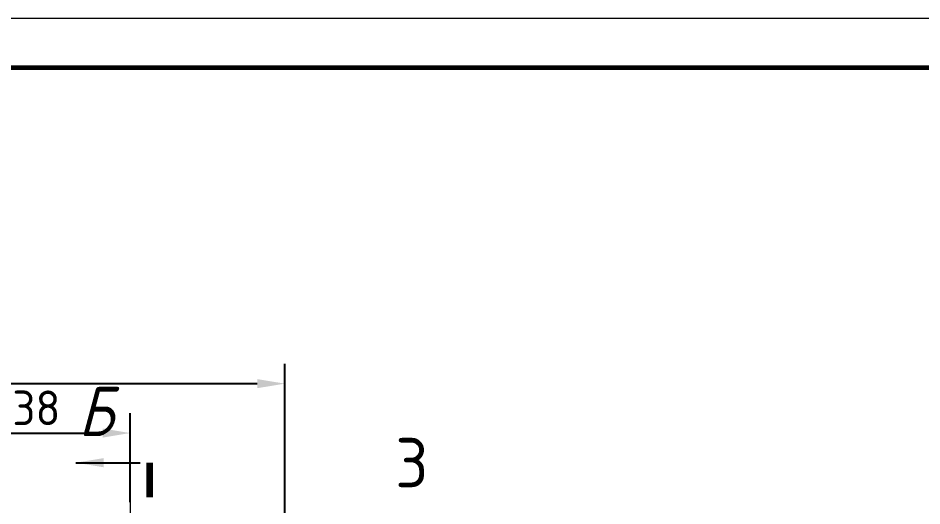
# Model space of a CAD drawing. Header units: millimetres. Extents: x 0 to 420, y 0 to 297.
# Drawn here: x 125.7 to 217.1, y 247.6 to 297 of the extents above; entities that cross this region are included whole.
import ezdxf
from ezdxf.enums import TextEntityAlignment as Align

# ---------------------------------------------------------------- set-up
doc = ezdxf.new("R2010")
doc.units = ezdxf.units.MM
doc.linetypes.add('CENTER', pattern=[5.08, 3.175, -0.635, 0.635, -0.635])
for name, color, linetype, lineweight in [('AXIS', 1, 'CENTER', 18), ('CUT', 7, 'CONTINUOUS', 90), ('DIM', 3, 'CONTINUOUS', 18), ('FRAME', 7, 'CONTINUOUS', 60), ('TEXT', 7, 'CONTINUOUS', 25), ('THIN', 7, 'CONTINUOUS', 18)]:
    doc.layers.add(name, color=color, linetype=linetype, lineweight=lineweight)
doc.styles.add('GOST', font='GOST_BU.ttf')
doc.dimstyles.new('ESKD', dxfattribs={"dimtxt": 3.5, "dimasz": 2.8, "dimexe": 2, "dimexo": 0, "dimgap": 0.8, "dimtad": 1, "dimdec": 1, "dimlfac": 2, "dimtxsty": 'GOST', "dimcen": 2.5, "dimclrd": 3, "dimclre": 3, "dimazin": 3, "dimtfac": 1, "dimtmove": 0, "dimatfit": 3})

msp = doc.modelspace()

# ---------------------------------------------------------------- linework, layer by layer
at = {"layer": 'AXIS', "ltscale": 0.4}
msp.add_lwpolyline([(137, 250), (137, 192)], dxfattribs=at)
at = {"layer": 'CUT'}
msp.add_lwpolyline([(139, 248.5), (139, 252)], dxfattribs=at)
at = {"layer": 'FRAME'}
msp.add_lwpolyline([(20, 292), (415, 292), (415, 5), (20, 5)], close=True, dxfattribs=at)
at = {"layer": 'THIN'}
msp.add_lwpolyline([(0, 297), (420, 297), (420, 0), (0, 0)], close=True, dxfattribs=at)

# ---------------------------------------------------------------- texts
at = {"layer": 'TEXT', "style": 'GOST', "oblique": 15, "width": 0.9}
msp.add_text('Б', height=5, dxfattribs=at).set_placement((133.5, 253.2), align=Align.BOTTOM_CENTER)
at = {"layer": 'TEXT', "style": 'GOST'}
msp.add_text('3', height=5, dxfattribs=at).set_placement((165.5, 248), align=Align.BOTTOM_CENTER)

# ---------------------------------------------------------------- dimensions: what is measured, and where the dimension line sits
at = {"layer": 'DIM'}
for base, p1, p2, text in [((64.35, 260), (64.35, 221), (152.65, 221), '176,6*'), ((118, 255), (118, 248.5), (137, 248), '38')]:
    msp.add_linear_dim(base=base, p1=p1, p2=p2, text=text, dimstyle='ESKD', dxfattribs=at).render()

# ---------------------------------------------------------------- leaders
at = {"layer": 'THIN'}
msp.add_leader([(131.5, 252), (138, 252)], dimstyle='ESKD', dxfattribs=at)

doc.saveas('drawing.dxf')
